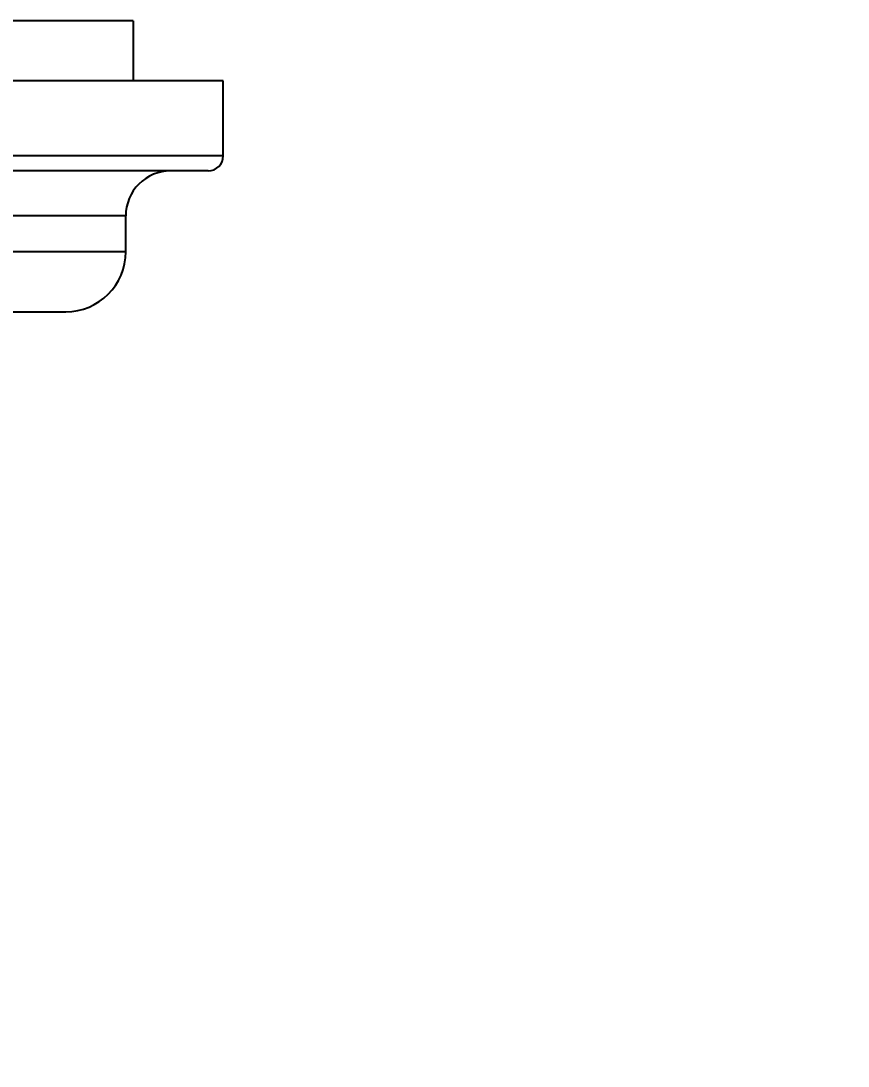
# Model space of a CAD drawing. Header units: millimetres. Extents: x 3495 to 4455, y 26793 to 27144.
# Drawn here: x 3725.79 to 3753.29, y 26955.99 to 26990.73 of the extents above; entities that cross this region are included whole.
import ezdxf

# ---------------------------------------------------------------- set-up
doc = ezdxf.new("R2010")
doc.units = ezdxf.units.MM
doc.styles.get("Standard").update_dxf_attribs({"font": ''})
doc.styles.get('Standard').set_extended_font_data('SimSun')
doc.dimstyles.new('副本 ISO-25-2bei', dxfattribs={"dimscale": 1.7, "dimtxt": 5, "dimasz": 5, "dimexe": 0.5, "dimexo": 0.625, "dimgap": 1, "dimtad": 1, "dimlfac": 0.0393, "dimdsep": 46, "dimtxsty": 'Standard', "dimcen": 2.5, "dimclrd": 1, "dimclre": 1, "dimclrt": 3, "dimadec": 0, "dimazin": 0, "dimtfac": 1, "dimtmove": 0, "dimatfit": 3, "dimfxl": 0, "dimarcsym": 0})

# ---------------------------------------------------------------- blocks, each defined once
blk = doc.blocks.new('*D0')
at = {"color": 1, "lineweight": -2, "transparency": 16777216}
for p, q in [((3710.115, 26987.677), (3710.115, 26937.447)), ((3812.073, 26987.677), (3812.073, 26937.447)), ((3718.615, 26938.297), (3803.573, 26938.297))]:
    blk.add_line(p, q, dxfattribs=at)
at = {"color": 1, "transparency": 16777216}
for points in [[(3718.615, 26939.714), (3718.615, 26936.881), (3710.115, 26938.297)], [(3803.573, 26939.714), (3803.573, 26936.881), (3812.073, 26938.297)]]:
    blk.add_solid(points, dxfattribs=at)
at = {"layer": 'Defpoints', "color": 0, "transparency": 16777216}
for p in [(3710.115, 26988.74), (3812.073, 26988.74), (3812.073, 26938.297)]:
    blk.add_point(p, dxfattribs=at)
at = {"color": 3, "transparency": 16777216, "insert": (3761.094, 26944.247), "char_height": 8.5, "attachment_point": 5, "bg_fill": 3, "box_fill_scale": 1.1, "bg_fill_color": 256, "bg_fill_true_color": 13158600, "bg_fill_transparency": 0}
blk.add_mtext('102', dxfattribs=at)

msp = doc.modelspace()

# ---------------------------------------------------------------- linework, layer by layer
for points in [[(3729.526, 26990.734), (3729.526, 26990.734), (3691.125, 26990.734), (3691.125, 26990.734)], [(3729.526, 26990.734), (3729.526, 26990.734), (3729.526, 26988.74), (3729.526, 26988.74)], [(3732.518, 26988.74), (3732.518, 26988.74), (3688.133, 26988.74), (3688.133, 26988.74)], [(3732.518, 26986.247), (3732.518, 26986.247), (3732.518, 26988.74), (3732.518, 26988.74)], [(3732.518, 26986.247), (3732.518, 26986.247), (3713.502, 26986.247), (3713.502, 26986.247)], [(3732.019, 26985.749), (3732.295, 26985.749), (3732.518, 26985.971), (3732.518, 26986.247)], [(3732.019, 26985.749), (3732.019, 26985.749), (3713.717, 26985.749), (3713.717, 26985.749)], [(3729.276, 26984.253), (3729.276, 26984.253), (3711.223, 26984.253), (3711.223, 26984.253)], [(3729.276, 26983.057), (3729.276, 26983.057), (3729.276, 26984.253), (3729.276, 26984.253)], [(3729.276, 26983.057), (3729.276, 26983.057), (3719.51, 26983.057), (3719.51, 26983.057)], [(3727.281, 26981.062), (3728.383, 26981.062), (3729.276, 26981.955), (3729.276, 26983.057)], [(3713.717, 26981.062), (3713.717, 26981.062), (3727.281, 26981.062), (3727.281, 26981.062)]]:
    msp.add_open_spline(points, degree=3)
msp.add_open_spline([(3730.773, 26985.749), (3730.376, 26985.749), (3729.995, 26985.591), (3729.715, 26985.311), (3729.715, 26985.311), (3729.434, 26985.03), (3729.276, 26984.649), (3729.276, 26984.253)], degree=3, knots=[0, 0, 0, 0, 0.5, 0.5, 0.5, 0.5, 1, 1, 1, 1])

# ---------------------------------------------------------------- next in the draw order: dimensions: what is measured, and where the dimension line sits
dim = msp.add_linear_dim(base=(3812.073, 26938.297), p1=(3710.115, 26988.74), p2=(3812.073, 26988.74), dimstyle='副本 ISO-25-2bei', override={"dimdec": 1, "dimlfac": 1, "dimtfill": 1})
dim.commit()
dim.dimension.update_dxf_attribs({"geometry": '*D0', "text_midpoint": (3761.094, 26944.247)})

doc.saveas('drawing.dxf')
